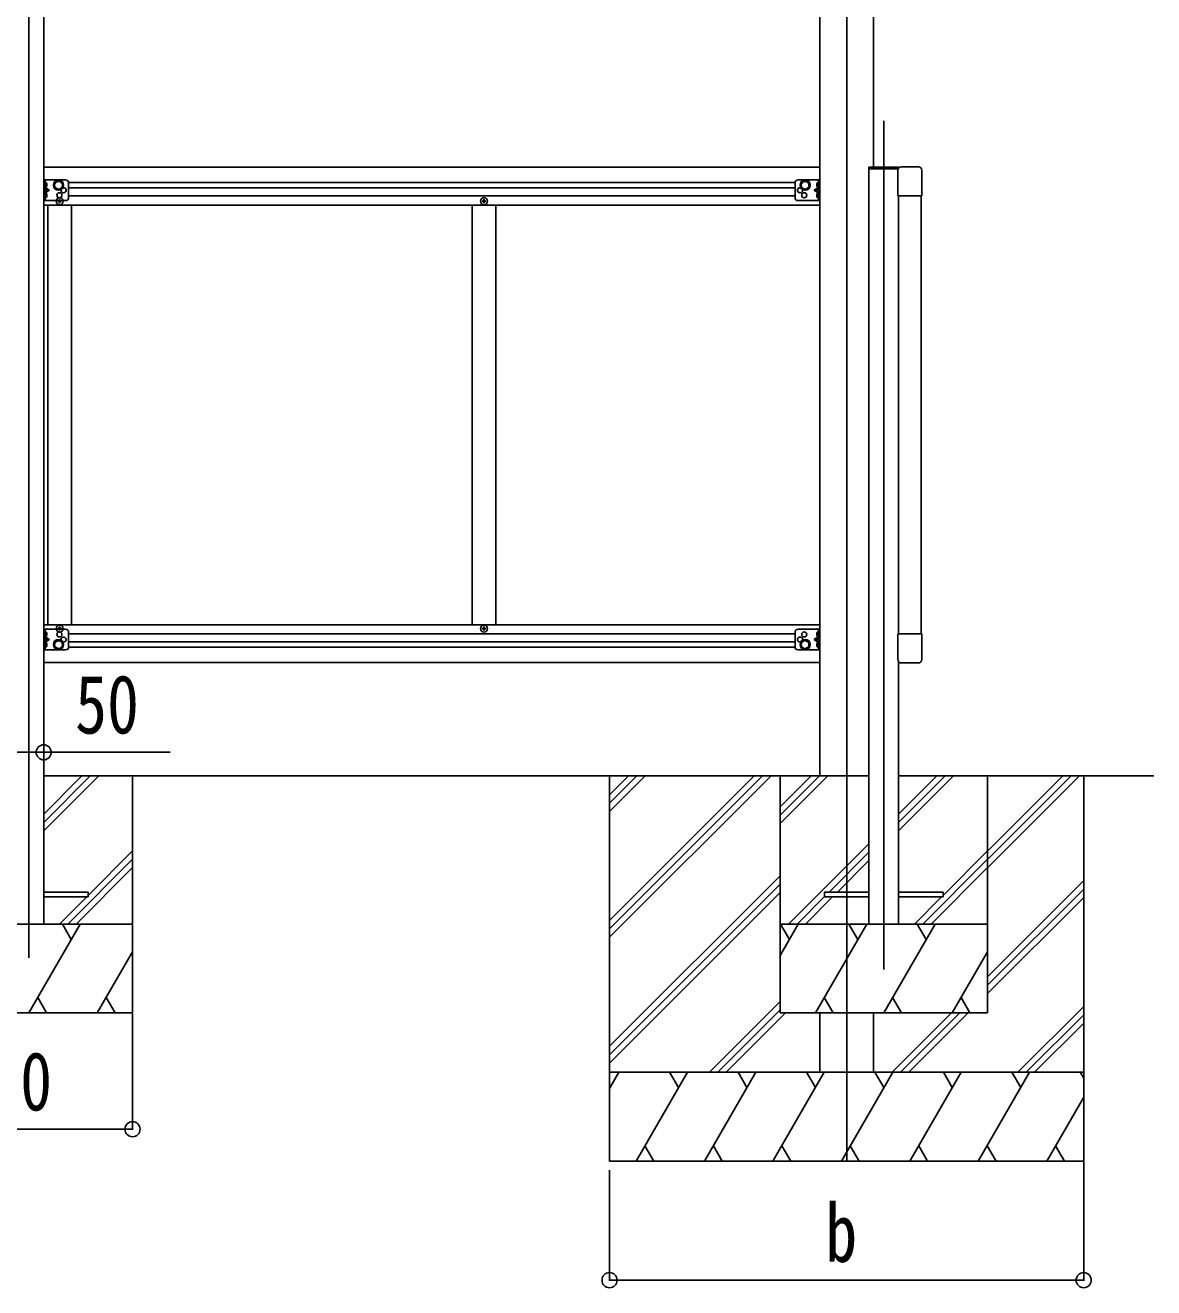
# Model space of a CAD drawing. Units: millimetres, scale not verified. Extents: x -12615 to 12615, y -8910 to 8910.
# Drawn here: x 389 to 2293, y -5443 to -3313 of the extents above; entities that cross this region are included whole.
import ezdxf
from ezdxf.enums import TextEntityAlignment as Align

# ---------------------------------------------------------------- set-up
doc = ezdxf.new("R2010")
doc.units = ezdxf.units.MM
doc.header["$LTSCALE"] = 40
for name, color, linetype in [('0-3_YKK_12', 2, 'Continuous'), ('0-4_YKK_13', 4, 'Continuous'), ('0-5_YKK_A1', 4, 'Continuous'), ('0-6_YKK_D', 6, 'Continuous')]:
    doc.layers.add(name, color=color, linetype=linetype)
doc.styles.add('ＭＳ ゴシック', font='')
doc.styles.get('ＭＳ ゴシック').set_extended_font_data('MS Gothic')

msp = doc.modelspace()

# ---------------------------------------------------------------- linework, layer by layer
at = {"layer": '0-3_YKK_12'}
for p, q in [((1774.9, -2054.67), (1774.9, -5229.07)), ((394.9, -2459.08), (394.9, -4885.94)), ((1837.4, -4905.63), (1837.4, -3473.93))]:
    msp.add_line(p, q, dxfattribs=at)
at = {"layer": '0-4_YKK_13'}
for p, q in [((1862.4, -3552.07), (1812.4, -3552.07)), ((1812.4, -3555.07), (1812.4, -3552.07)), ((1861.78, -3555.07), (1812.4, -3555.07)), ((1861.4, -3557.07), (1861.4, -3600.77)), ((1862.4, -3552.07), (1862.4, -3553.91)), ((1895.9, -3551.57), (1866.9, -3551.57)), ((1901.4, -3600.77), (1901.4, -3557.07)), ((419.9, -3573.57), (419.9, -3608.57)), ((456.9, -3573.57), (419.9, -3573.57)), ((422.4, -3573.57), (422.4, -3608.57)), ((422.9, -3578.07), (422.4, -3578.16)), ((422.9, -3578.07), (423.7, -3578.21)), ((1692.7, -3573.57), (1729.7, -3573.57)), ((1726.7, -3578.07), (1725.9, -3578.21)), ((1726.7, -3578.07), (1727.2, -3578.16)), ((1727.2, -3573.57), (1727.2, -3608.57)), ((1729.7, -3573.57), (1729.7, -3608.57)), ((422.4, -3591.07), (429.4, -3591.07)), ((422.9, -3596.07), (422.4, -3596.16)), ((422.9, -3586.07), (423.7, -3585.93)), ((422.9, -3596.07), (423.7, -3596.21)), ((461.9, -3578.57), (461.9, -3603.57)), ((1687.7, -3578.57), (1687.7, -3603.57)), ((1727.2, -3591.07), (1720.2, -3591.07)), ((1726.7, -3586.07), (1725.9, -3585.93)), ((1726.7, -3596.07), (1725.9, -3596.21)), ((1726.7, -3596.07), (1727.2, -3596.16)), ((456.9, -3608.57), (419.9, -3608.57)), ((422.9, -3604.07), (423.7, -3603.93)), ((448.4, -3610.07), (449.4, -3610.07)), ((1164.4, -3610.07), (1165.4, -3610.07)), ((1692.7, -3608.57), (1729.7, -3608.57)), ((1726.7, -3604.07), (1725.9, -3603.93)), ((1861.4, -3600.77), (1901.4, -3600.77)), ((419.9, -4366.57), (419.9, -4331.57)), ((456.9, -4331.57), (419.9, -4331.57)), ((422.4, -4366.57), (422.4, -4331.57)), ((422.9, -4344.07), (422.4, -4343.98)), ((422.9, -4336.07), (423.7, -4336.21)), ((422.9, -4344.07), (423.7, -4343.93)), ((448.4, -4330.07), (449.4, -4330.07)), ((461.9, -4361.57), (461.9, -4336.57)), ((1164.4, -4330.07), (1165.4, -4330.07)), ((1687.7, -4361.57), (1687.7, -4336.57)), ((1692.7, -4331.57), (1729.7, -4331.57)), ((1726.7, -4336.07), (1725.9, -4336.21)), ((1726.7, -4344.07), (1725.9, -4343.93)), ((1726.7, -4344.07), (1727.2, -4343.98)), ((1727.2, -4366.57), (1727.2, -4331.57)), ((1729.7, -4366.57), (1729.7, -4331.57)), ((1861.4, -4339.37), (1901.4, -4339.37)), ((1861.4, -4383.07), (1861.4, -4339.37)), ((1901.4, -4339.37), (1901.4, -4383.07)), ((456.9, -4366.57), (419.9, -4366.57)), ((422.4, -4349.07), (429.4, -4349.07)), ((422.9, -4362.07), (422.4, -4361.98)), ((422.9, -4354.07), (423.7, -4354.21)), ((422.9, -4362.07), (423.7, -4361.93)), ((1692.7, -4366.57), (1729.7, -4366.57)), ((1727.2, -4349.07), (1720.2, -4349.07)), ((1726.7, -4354.07), (1725.9, -4354.21)), ((1726.7, -4362.07), (1725.9, -4361.93)), ((1726.7, -4362.07), (1727.2, -4361.98)), ((1895.9, -4388.57), (1866.9, -4388.57)), ((419.9, -4783.07), (494.9, -4783.07)), ((1812.4, -4783.07), (1737.4, -4783.07)), ((1862.4, -4775.07), (1937.4, -4775.07))]:
    msp.add_line(p, q, dxfattribs=at)
for points in [[(422.9, -3578.07), (422.9, -3586.07), (422.4, -3585.98), (422.4, -3578.16)], [(1726.7, -3578.07), (1726.7, -3586.07), (1727.2, -3585.98), (1727.2, -3578.16)], [(422.02, -3582.07), (422.65, -3580.88), (424.88, -3579.77)], [(422.02, -3582.07), (422.65, -3583.26), (424.88, -3584.37)], [(422.02, -3600.07), (422.65, -3598.88), (424.88, -3597.77)], [(422.4, -3586.07), (429.4, -3591.07), (422.4, -3596.07)], [(422.9, -3596.07), (422.9, -3604.07), (422.4, -3603.98), (422.4, -3596.16)], [(1727.2, -3586.07), (1720.2, -3591.07), (1727.2, -3596.07)], [(1727.58, -3582.07), (1726.95, -3580.88), (1724.72, -3579.77)], [(1727.58, -3582.07), (1726.95, -3583.26), (1724.72, -3584.37)], [(1727.58, -3600.07), (1726.95, -3598.88), (1724.72, -3597.77)], [(1726.7, -3596.07), (1726.7, -3604.07), (1727.2, -3603.98), (1727.2, -3596.16)], [(422.02, -3600.07), (422.65, -3601.26), (424.88, -3602.37)], [(445.4, -3609.07), (444.4, -3609.07), (444.4, -3610.07), (445.4, -3610.07)], [(447.4, -3608.07), (447.4, -3607.07), (446.4, -3607.07), (446.4, -3608.07)], [(446.4, -3611.07), (446.4, -3612.07), (447.4, -3612.07), (447.4, -3611.07)], [(449.4, -3610.07), (449.4, -3609.07), (448.4, -3609.07)], [(1161.4, -3609.07), (1160.4, -3609.07), (1160.4, -3610.07), (1161.4, -3610.07)], [(1163.4, -3608.07), (1163.4, -3607.07), (1162.4, -3607.07), (1162.4, -3608.07)], [(1162.4, -3611.07), (1162.4, -3612.07), (1163.4, -3612.07), (1163.4, -3611.07)], [(1165.4, -3610.07), (1165.4, -3609.07), (1164.4, -3609.07)], [(1727.58, -3600.07), (1726.95, -3601.26), (1724.72, -3602.37)], [(422.02, -4340.07), (422.65, -4338.88), (424.88, -4337.77)], [(422.02, -4340.07), (422.65, -4341.26), (424.88, -4342.37)], [(422.9, -4344.07), (422.9, -4336.07), (422.4, -4336.16), (422.4, -4343.98)], [(422.4, -4354.07), (429.4, -4349.07), (422.4, -4344.07)], [(445.4, -4331.07), (444.4, -4331.07), (444.4, -4330.07), (445.4, -4330.07)], [(446.4, -4329.07), (446.4, -4328.07), (447.4, -4328.07), (447.4, -4329.07)], [(447.4, -4332.07), (447.4, -4333.07), (446.4, -4333.07), (446.4, -4332.07)], [(449.4, -4330.07), (449.4, -4331.07), (448.4, -4331.07)], [(1161.4, -4331.07), (1160.4, -4331.07), (1160.4, -4330.07), (1161.4, -4330.07)], [(1162.4, -4329.07), (1162.4, -4328.07), (1163.4, -4328.07), (1163.4, -4329.07)], [(1163.4, -4332.07), (1163.4, -4333.07), (1162.4, -4333.07), (1162.4, -4332.07)], [(1165.4, -4330.07), (1165.4, -4331.07), (1164.4, -4331.07)], [(1727.2, -4354.07), (1720.2, -4349.07), (1727.2, -4344.07)], [(1727.58, -4340.07), (1726.95, -4338.88), (1724.72, -4337.77)], [(1727.58, -4340.07), (1726.95, -4341.26), (1724.72, -4342.37)], [(1726.7, -4344.07), (1726.7, -4336.07), (1727.2, -4336.16), (1727.2, -4343.98)], [(422.02, -4358.07), (422.65, -4356.88), (424.88, -4355.77)], [(422.02, -4358.07), (422.65, -4359.26), (424.88, -4360.37)], [(422.9, -4362.07), (422.9, -4354.07), (422.4, -4354.16), (422.4, -4361.98)], [(1727.58, -4358.07), (1726.95, -4356.88), (1724.72, -4355.77)], [(1727.58, -4358.07), (1726.95, -4359.26), (1724.72, -4360.37)], [(1726.7, -4362.07), (1726.7, -4354.07), (1727.2, -4354.16), (1727.2, -4361.98)], [(494.9, -4783.07), (494.9, -4775.07), (419.9, -4775.07)], [(1737.4, -4783.07), (1737.4, -4775.07), (1812.4, -4775.07)], [(1937.4, -4775.07), (1937.4, -4783.07), (1862.4, -4783.07)]]:
    msp.add_lwpolyline(points, dxfattribs=at)
for points in [[(444.9, -3590.08), (438.4, -3586.32), (438.4, -3578.82), (444.9, -3575.07), (451.4, -3578.82), (451.4, -3586.32)], [(1704.7, -3590.08), (1711.2, -3586.32), (1711.2, -3578.82), (1704.7, -3575.07), (1698.2, -3578.82), (1698.2, -3586.32)], [(444.9, -4350.07), (438.4, -4353.82), (438.4, -4361.32), (444.9, -4365.08), (451.4, -4361.32), (451.4, -4353.82)], [(1704.7, -4350.07), (1711.2, -4353.82), (1711.2, -4361.32), (1704.7, -4365.08), (1698.2, -4361.32), (1698.2, -4353.82)]]:
    msp.add_lwpolyline(points, close=True, dxfattribs=at)
for centre, radius in [((444.9, -3582.57), 8.5), ((444.9, -3582.57), 7.5), ((444.9, -3582.57), 6.5), ((1704.7, -3582.57), 8.5), ((1704.7, -3582.57), 7.5), ((1704.7, -3582.57), 6.5), ((446.4, -3599.57), 4.25), ((1703.2, -3599.57), 4.25), ((446.9, -3609.57), 5.9), ((1162.9, -3609.57), 5.9), ((446.9, -4330.57), 5.9), ((446.4, -4340.57), 4.25), ((1162.9, -4330.57), 5.9), ((1703.2, -4340.57), 4.25), ((444.9, -4357.57), 8.5), ((444.9, -4357.57), 7.5), ((444.9, -4357.57), 6.5), ((1704.7, -4357.57), 8.5), ((1704.7, -4357.57), 7.5), ((1704.7, -4357.57), 6.5)]:
    msp.add_circle(centre, radius, dxfattribs=at)
for centre, radius, start, end in [((1866.9, -3557.07), 5.5, 90, 180), ((1895.9, -3557.07), 5.5, 0, 90), ((423.55, -3579.1), 0.9, 32.05588, 80), ((456.9, -3578.57), 5, 0, 90), ((1692.7, -3578.57), 5, 90, 180), ((1726.05, -3579.1), 0.9, 100, 147.94412), ((423.55, -3585.04), 0.9, 280, 327.94412), ((423.55, -3597.1), 0.9, 32.05588, 80), ((418.8, -3582.07), 6.5, 327.94412, 32.05588), ((418.8, -3600.07), 6.5, 327.94412, 32.05588), ((453.4, -3591.07), 4.25, 162.88004, 107.12346), ((1696.2, -3591.07), 4.25, 72.87654, 17.11996), ((1730.8, -3582.07), 6.5, 147.94412, 212.05588), ((1730.8, -3600.07), 6.5, 147.94412, 212.05588), ((1726.05, -3585.04), 0.9, 212.05588, 260), ((1726.05, -3597.1), 0.9, 100, 147.94412), ((423.55, -3603.04), 0.9, 280, 327.94412), ((445.4, -3608.07), 1, 270, 0), ((445.4, -3611.07), 1, 0, 90), ((448.4, -3608.07), 1, 180, 270), ((448.4, -3611.07), 1, 90, 180), ((456.9, -3603.57), 5, 270, 0), ((1161.4, -3608.07), 1, 270, 0), ((1161.4, -3611.07), 1, 0, 90), ((1164.4, -3608.07), 1, 180, 270), ((1164.4, -3611.07), 1, 90, 180), ((1692.7, -3603.57), 5, 180, 270), ((1726.05, -3603.04), 0.9, 212.05588, 260), ((423.55, -4337.1), 0.9, 32.05588, 80), ((423.55, -4343.04), 0.9, 280, 327.94412), ((418.8, -4340.07), 6.5, 327.94412, 32.05588), ((445.4, -4329.07), 1, 270, 0), ((445.4, -4332.07), 1, 0, 90), ((448.4, -4329.07), 1, 180, 270), ((448.4, -4332.07), 1, 90, 180), ((453.4, -4349.07), 4.25, 252.87654, 197.11996), ((456.9, -4336.57), 5, 0, 90), ((1161.4, -4329.07), 1, 270, 0), ((1161.4, -4332.07), 1, 0, 90), ((1164.4, -4329.07), 1, 180, 270), ((1164.4, -4332.07), 1, 90, 180), ((1692.7, -4336.57), 5, 90, 180), ((1696.2, -4349.07), 4.25, 342.88004, 287.12346), ((1730.8, -4340.07), 6.5, 147.94412, 212.05588), ((1726.05, -4337.1), 0.9, 100, 147.94412), ((1726.05, -4343.04), 0.9, 212.05588, 260), ((423.55, -4355.1), 0.9, 32.05588, 80), ((423.55, -4361.04), 0.9, 280, 327.94412), ((418.8, -4358.07), 6.5, 327.94412, 32.05588), ((456.9, -4361.57), 5, 270, 0), ((1692.7, -4361.57), 5, 180, 270), ((1730.8, -4358.07), 6.5, 147.94412, 212.05588), ((1726.05, -4355.1), 0.9, 100, 147.94412), ((1726.05, -4361.04), 0.9, 212.05588, 260), ((1866.9, -4383.07), 5.5, 180, 270), ((1895.9, -4383.07), 5.5, 270, 0)]:
    msp.add_arc(centre, radius, start, end, dxfattribs=at)
at = {"layer": '0-5_YKK_A1'}
for p, q in [((419.9, -2466.07), (419.9, -4829.07)), ((1729.7, -2450.07), (1729.7, -4579.07)), ((1820.1, -2450.07), (1820.1, -3552.07)), ((419.9, -3552.07), (1729.7, -3552.07)), ((1812.4, -4829.07), (1812.4, -3555.07)), ((1687.73, -3578.07), (461.87, -3578.07)), ((1687.7, -3587.07), (461.9, -3587.07)), ((419.9, -3616.07), (1729.7, -3616.07)), ((426.9, -4324.07), (426.9, -3616.07)), ((1687.7, -3600.57), (461.9, -3600.57)), ((466.9, -4324.07), (466.9, -3616.07)), ((1142.9, -4324.07), (1142.9, -3616.07)), ((1182.9, -4324.07), (1182.9, -3616.07)), ((1862.4, -3600.77), (1862.4, -4339.37)), ((1900.4, -4339.37), (1900.4, -3600.77)), ((1729.7, -4324.07), (419.9, -4324.07)), ((1687.7, -4339.57), (461.9, -4339.57)), ((1687.73, -4362.07), (461.87, -4362.07)), ((1687.7, -4353.07), (461.9, -4353.07)), ((1862.4, -4829.07), (1862.4, -4386.23)), ((1729.7, -4388.07), (419.9, -4388.07)), ((419.9, -4579.07), (1812.4, -4579.07)), ((419.9, -4671.84), (512.66, -4579.07)), ((419.9, -4657.69), (498.52, -4579.07)), ((419.9, -4643.55), (484.38, -4579.07)), ((569.9, -4979.07), (569.9, -4579.07)), ((1374.7, -4579.07), (1374.7, -5229.07)), ((1374.7, -4823.25), (1618.88, -4579.07)), ((1374.7, -4837.39), (1633.02, -4579.07)), ((1374.7, -4851.53), (1647.16, -4579.07)), ((1374.7, -4639.4), (1435.03, -4579.07)), ((1374.7, -4625.26), (1420.89, -4579.07)), ((1374.7, -4611.12), (1406.75, -4579.07)), ((1662.4, -4579.07), (1662.4, -4979.07)), ((1662.4, -4631.42), (1714.75, -4579.07)), ((1662.4, -4645.56), (1728.89, -4579.07)), ((1662.4, -4659.7), (1743.03, -4579.07)), ((1862.4, -4579.07), (2292.94, -4579.07)), ((1862.4, -4671.84), (1955.16, -4579.07)), ((1862.4, -4657.69), (1941.02, -4579.07)), ((1862.4, -4643.55), (1926.88, -4579.07)), ((2012.4, -4734.33), (2167.66, -4579.07)), ((2012.4, -4706.05), (2139.38, -4579.07)), ((2012.4, -4720.19), (2153.52, -4579.07)), ((2012.4, -4979.07), (2012.4, -4579.07)), ((2174.7, -4579.07), (2174.7, -5229.07)), ((494.9, -4780.68), (569.9, -4705.68)), ((1676.88, -4829.07), (1812.4, -4693.55)), ((1937.4, -4780.68), (2012.4, -4705.68)), ((460.65, -4829.07), (569.9, -4719.83)), ((1745.02, -4775.07), (1812.4, -4707.69)), ((1759.16, -4775.07), (1812.4, -4721.84)), ((1903.15, -4829.07), (2012.4, -4719.83)), ((474.8, -4829.07), (569.9, -4733.97)), ((1374.7, -5035.38), (1662.4, -4747.68)), ((1917.29, -4829.07), (2012.4, -4733.97)), ((1374.7, -5049.52), (1662.4, -4761.82)), ((2012.4, -4918.18), (2174.7, -4755.88)), ((2012.4, -4932.32), (2174.7, -4770.02)), ((446.51, -4829.07), (492.51, -4783.07)), ((1374.7, -5063.66), (1662.4, -4775.97)), ((1691.02, -4829.07), (1737.4, -4782.69)), ((1705.16, -4829.07), (1751.16, -4783.07)), ((1889.01, -4829.07), (1935.01, -4783.07)), ((2012.4, -4946.47), (2174.7, -4784.17)), ((219.9, -4829.07), (569.9, -4829.07)), ((394.9, -4979.07), (481.51, -4829.07)), ((466.51, -4855.05), (451.5, -4829.07)), ((1662.4, -4829.07), (2012.4, -4829.07)), ((1662.4, -4882.19), (1693.07, -4829.07)), ((1678.06, -4855.05), (1663.06, -4829.07)), ((1721.93, -4979.07), (1808.54, -4829.07)), ((1793.53, -4855.05), (1778.53, -4829.07)), ((1837.4, -4979.07), (1924.01, -4829.07)), ((1909, -4855.05), (1894, -4829.07)), ((510.37, -4979.07), (569.9, -4875.97)), ((1952.87, -4979.07), (2012.4, -4875.97)), ((409.9, -4953.09), (424.9, -4979.07)), ((525.37, -4953.09), (540.37, -4979.07)), ((1543.14, -5079.07), (1662.4, -4959.81)), ((1736.93, -4953.09), (1751.93, -4979.07)), ((1852.4, -4953.09), (1867.4, -4979.07)), ((1967.87, -4953.09), (1982.87, -4979.07)), ((219.9, -4979.07), (569.9, -4979.07)), ((1557.28, -5079.07), (1662.4, -4973.96)), ((1571.43, -5079.07), (1671.43, -4979.07)), ((1662.4, -4979.07), (2012.4, -4979.07)), ((1729.7, -4979.07), (1729.7, -5079.07)), ((1820.1, -4979.07), (1820.1, -5079.07)), ((1851.51, -5079.07), (1951.51, -4979.07)), ((1865.65, -5079.07), (1965.65, -4979.07)), ((1879.79, -5079.07), (1979.79, -4979.07)), ((2063.64, -5079.07), (2174.7, -4968.01)), ((2077.78, -5079.07), (2174.7, -4982.15)), ((2091.93, -5079.07), (2174.7, -4996.3)), ((2174.7, -5079.07), (1374.7, -5079.07)), ((1374.7, -5106.57), (1390.58, -5079.07)), ((1419.45, -5229.07), (1506.05, -5079.07)), ((1491.05, -5105.05), (1476.05, -5079.07)), ((1534.92, -5229.07), (1621.52, -5079.07)), ((1606.52, -5105.05), (1591.52, -5079.07)), ((1650.39, -5229.07), (1736.99, -5079.07)), ((1721.99, -5105.05), (1706.99, -5079.07)), ((1765.86, -5229.07), (1852.46, -5079.07)), ((1837.46, -5105.05), (1822.46, -5079.07)), ((1881.33, -5229.07), (1967.93, -5079.07)), ((1952.93, -5105.05), (1937.93, -5079.07)), ((1996.8, -5229.07), (2083.4, -5079.07)), ((2053.4, -5079.07), (2068.4, -5105.05)), ((2168.87, -5079.07), (2174.7, -5089.17)), ((2112.27, -5229.07), (2174.7, -5120.93)), ((1434.44, -5203.09), (1449.44, -5229.07)), ((1549.92, -5203.09), (1564.91, -5229.07)), ((1665.39, -5203.09), (1680.39, -5229.07)), ((1780.86, -5203.09), (1795.86, -5229.07)), ((1896.33, -5203.09), (1911.32, -5229.07)), ((2011.8, -5203.09), (2026.79, -5229.07)), ((2127.27, -5203.09), (2142.26, -5229.07)), ((1374.7, -5229.07), (2174.7, -5229.07))]:
    msp.add_line(p, q, dxfattribs=at)
at = {"layer": '0-6_YKK_D'}
for p, q in [((419.9, -4488.05), (419.9, -4540.37)), ((569.9, -4980.07), (569.9, -5176.34)), ((219.9, -5175.34), (569.9, -5175.34)), ((2174.7, -5230.07), (2174.7, -5431)), ((1374.7, -5244.29), (1374.7, -5431)), ((1374.7, -5430), (2174.7, -5430))]:
    msp.add_line(p, q, dxfattribs=at)
msp.add_lwpolyline([(369.9, -4539.37), (419.9, -4539.37), (633.3, -4539.37)], dxfattribs=at)
for centre in [(419.9, -4539.37), (569.9, -5175.34), (1374.7, -5430), (2174.7, -5430)]:
    msp.add_circle(centre, 12.75, dxfattribs=at)

# ---------------------------------------------------------------- texts
at = {"layer": '0-6_YKK_D', "style": 'ＭＳ ゴシック', "width": 0.8}
for s, p in [('50', (472.9, -4537.37)), ('350', (272.5, -5173.34)), ('b', (1738.7, -5428.7))]:
    msp.add_text(s, height=98.97, dxfattribs=at).set_placement(p, align=Align.BOTTOM_LEFT)

doc.saveas('drawing.dxf')
